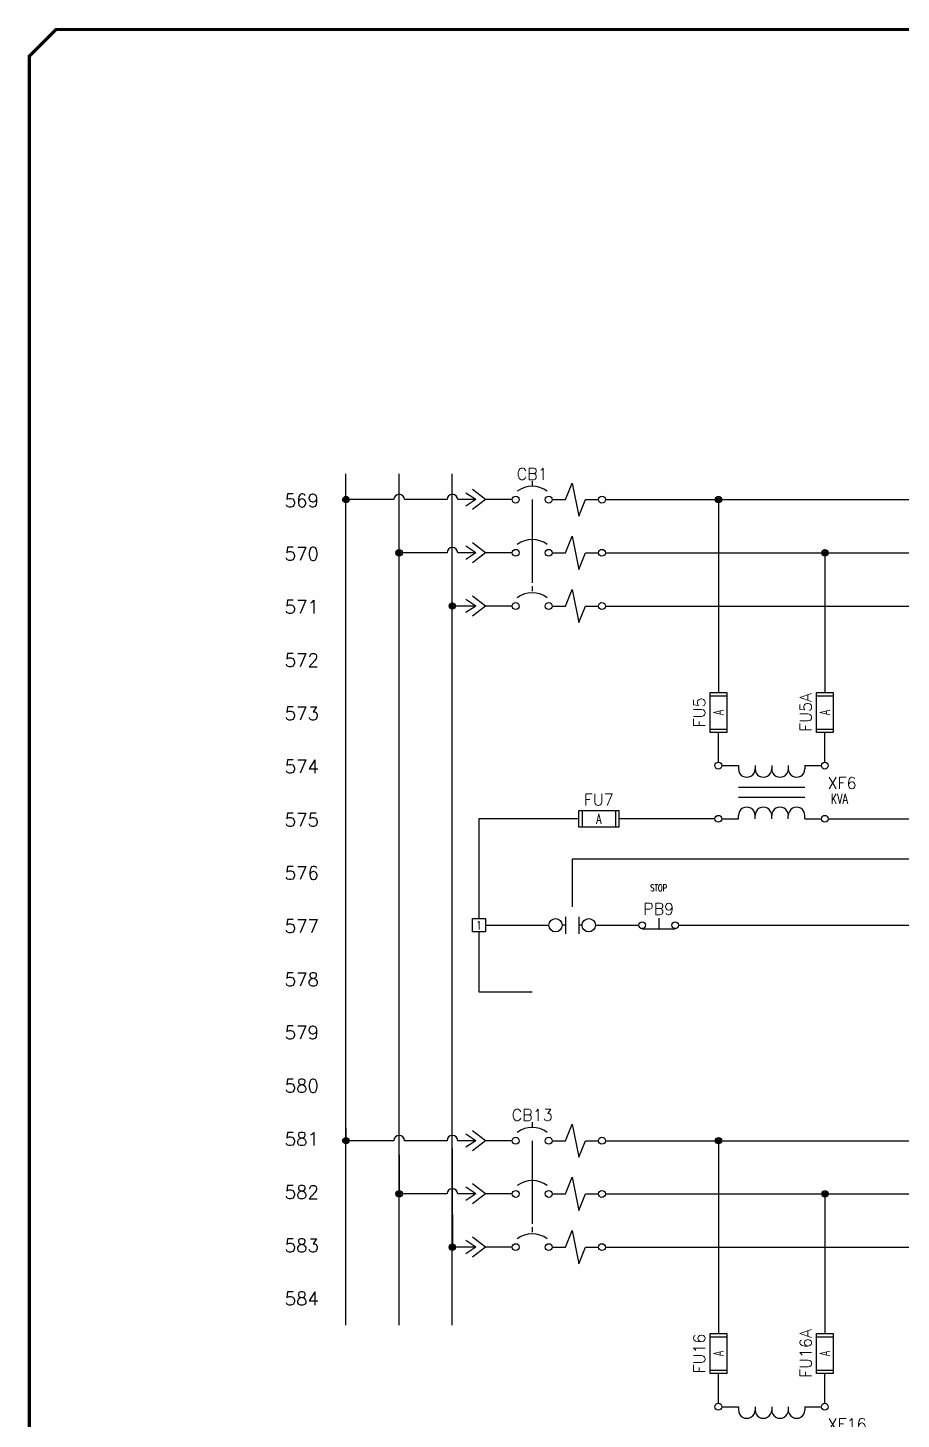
# Model space of a CAD drawing. Header units: inches. Extents: x 0 to 33.5, y 0 to 22.4.
# Drawn here: x 0.02 to 8.22, y 9.37 to 22.44 of the extents above; entities that cross this region are included whole.
import ezdxf
from ezdxf.enums import TextEntityAlignment as Align

# ---------------------------------------------------------------- set-up
doc = ezdxf.new("R2010")
doc.units = ezdxf.units.IN
doc.header["$MEASUREMENT"] = 0
doc.linetypes.add('HIDDEN2', pattern=[0.1875, 0.125, -0.0625])
for name, color, linetype in [('DESC', 150, 'Continuous'), ('LINK', 9, 'Continuous'), ('MISC', 7, 'Continuous'), ('NONUM-WIRES', 7, 'Continuous'), ('SYMS', 7, 'Continuous'), ('TAGS', 150, 'Continuous'), ('TERMS', 123, 'Continuous'), ('TITLE', 7, 'Continuous'), ('WIRES', 7, 'Continuous')]:
    doc.layers.add(name, color=color, linetype=linetype)
doc.styles.add('ITALIC', font='ITALIC')
doc.styles.add('SIMPLEX', font='SIMPLEX')
doc.styles.add('WD', font='romans.shx')

# ---------------------------------------------------------------- blocks, each defined once
blk = doc.blocks.new('NO_NUM_acade_title')
at = {"layer": 'TITLE', "const_width": 0.0312}
blk.add_lwpolyline([(30.594, 0.281), (30.594, 22.177), (30.344, 22.427), (0.281, 22.427), (0.031, 22.177), (0.031, 0.281), (0.281, 0.031), (30.344, 0.031)], close=True, dxfattribs=at)
at = {"layer": 'TITLE', "color": 1, "style": 'ITALIC'}
for tag, height, p in [('TITLE#1', 0.125, (32.156, 3.406)), ('TITLE#2', 0.125, (32.156, 3.204)), ('TITLE#3', 0.125, (32.156, 3.001)), ('TITLE#4', 0.125, (32.156, 2.799)), ('DWG#', 0.2, (32.156, 0.826))]:
    blk.add_attdef(tag, text='', height=height, dxfattribs=at).set_placement(p, align=Align.CENTER)
at = {"layer": 'TITLE', "color": 1, "style": 'SIMPLEX'}
blk.add_attdef('CAD#', (30.826, 1.958), '', height=0.0938, rotation=90, dxfattribs=at)
at = {"layer": 'TITLE', "color": 1}
for tag, p, height, style in [('ENGINEER', (31.237, 1.958), 0.0938, 'ITALIC'), ('CHKDBY', (32.424, 1.958), 0.0938, 'ITALIC'), ('JOB#', (31.464, 1.644), 0.0938, 'SIMPLEX'), ('DRAWNBY', (32.494, 1.644), 0.0938, 'ITALIC'), ('SCALE', (31.353, 1.344), 0.0938, 'SIMPLEX'), ('DATE', (32.408, 1.344), 0.0938, 'SIMPLEX'), ('SHTS', (32.532, 0.25), 0.2, 'ITALIC')]:
    blk.add_attdef(tag, p, '', height=height, dxfattribs=dict(at, style=style))
at = {"layer": 'TITLE', "color": 1, "style": 'ITALIC'}
blk.add_attdef('SH#', text='', height=0.2, dxfattribs=at).set_placement((31.881, 0.25), align=Align.RIGHT)
at = {"layer": 'TITLE', "color": 7, "flags": 9}
blk.add_attdef('WD_TB', (31.219, 0.031), '', height=0.125, dxfattribs=at)
blk = doc.blocks.new('WD_MLRH')
at = {"style": 'WD'}
blk.add_attdef('RUNGFIRST', text='', height=0.125, dxfattribs=at).set_placement((-0.25, 0), align=Align.MIDDLE_RIGHT)
at = {"style": 'WD', "flags": 1}
for tag, p in [('RUNGHORV', (-0.25, -0.127)), ('WIREMODE', (-0.25, -0.281)), ('RUNGDIST', (-0.25, -0.2)), ('RUNGCNT', (-0.25, -0.237)), ('RUNGINC', (-0.25, -0.163)), ('WIRE-START', (-0.25, -0.356)), ('WIRE-GSUF', (-0.25, -0.396)), ('WIREFMT', (-0.25, -0.321)), ('PH3SPACE', (-0.25, -0.437))]:
    blk.add_attdef(tag, text='', height=0.025, dxfattribs=at).set_placement(p, align=Align.RIGHT)
blk = doc.blocks.new('HDS21IT')
for p, q in [((-0.062, 0), (-0.094, 0)), ((0.094, 0), (0.062, 0))]:
    blk.add_line(p, q)
at = {"linetype": 'Continuous'}
for p, q in [((-0.062, 0.08), (-0.062, -0.08)), ((0.062, 0.08), (0.062, -0.08))]:
    blk.add_line(p, q, dxfattribs=at)
for centre in [(-0.156, 0), (0.156, 0)]:
    blk.add_circle(centre, 0.0625)
at = {"style": 'WD', "width": 0.7}
for tag, p in [('LOC', (0, 0.203)), ('XREF', (0, -0.172)), ('DESC1', (0, -0.262)), ('DESC2', (0, -0.347))]:
    blk.add_attdef(tag, text='', height=0.0625, dxfattribs=at).set_placement(p, align=Align.CENTER)
at = {"style": 'WD'}
blk.add_attdef('TAG2', text='', height=0.0625, dxfattribs=at).set_placement((0, 0.099), align=Align.CENTER)
for tag, p in [('X2LINK', (0, 0.172)), ('X8LINK', (0, -0.172))]:
    blk.add_attdef(tag, p, '', height=0.01, dxfattribs=at)
at = {"linetype": 'Continuous', "style": 'WD', "width": 0.8, "flags": 8}
for tag, p in [('TERM01', (-0.156, 0)), ('TERM02', (0.156, 0))]:
    blk.add_attdef(tag, text='', height=0.0625, dxfattribs=at).set_placement(p, align=Align.MIDDLE_CENTER)
at = {"style": 'WD'}
for tag, p, flags in [('X4TERM01', (-0.219, 0), 1), ('FAMILY', (0.097, 0.053), 9), ('CONTACT', (0.097, 0.036), 1), ('X1TERM02', (0.219, 0), 1)]:
    blk.add_attdef(tag, p, '', height=0.01, dxfattribs=dict(at, flags=flags))
blk = doc.blocks.new('HCB21M')
at = {"linetype": 'HIDDEN2'}
blk.add_line((0, 0.187), (0, 0.141), dxfattribs=at)
for p, q in [((0.312, 0), (0.375, 0.156)), ((0.375, 0.156), (0.438, -0.156)), ((0.188, 0), (0.312, 0)), ((0.438, -0.156), (0.5, 0)), ((0.5, 0), (0.623, 0))]:
    blk.add_line(p, q)
for centre in [(-0.155, 0), (0.155, 0), (0.655, 0)]:
    blk.add_circle(centre, 0.0322)
blk.add_arc((0, -0.109), 0.234, 53.1301, 126.8699)
at = {"style": 'WD', "width": 0.7}
for tag, height, p in [('LOC', 0.0625, (0, 0.5)), ('DESC1', 0.0625, (0, 0.395)), ('DESC2', 0.0625, (0, 0.311)), ('RATING1', 0.0781, (0, -0.125)), ('XREF', 0.0625, (0, -0.203))]:
    blk.add_attdef(tag, text='', height=height, dxfattribs=at).set_placement(p, align=Align.CENTER)
at = {"style": 'WD'}
blk.add_attdef('TAG2', text='', height=0.0625, dxfattribs=at).set_placement((0, 0.224), align=Align.CENTER)
for tag, p, flags in [('X2LINK', (0, 0.219), 1), ('FAMILY', (0.054, 0.183), 9), ('X4TERM01', (-0.188, 0), 1), ('X8LINK', (0, 0), 1), ('X1TERM02', (0.688, 0), 1)]:
    blk.add_attdef(tag, p, '', height=0.01, dxfattribs=dict(at, flags=flags))
at = {"linetype": 'Continuous', "style": 'WD', "flags": 8}
blk.add_attdef('TERM01', text='', height=0.0625, dxfattribs=at).set_placement((-0.25, -0.016), align=Align.TOP_RIGHT)
blk.add_attdef('TERM02', text='', height=0.0625, dxfattribs=at).set_placement((0.75, -0.016), align=Align.TOP_LEFT)
blk = doc.blocks.new('HCB11M')
for p, q in [((0, 0.173), (0, 0.126)), ((0.312, 0), (0.375, 0.156)), ((0.375, 0.156), (0.438, -0.156)), ((0.188, 0), (0.312, 0)), ((0.438, -0.156), (0.5, 0)), ((0.5, 0), (0.623, 0))]:
    blk.add_line(p, q)
for centre in [(-0.155, 0), (0.155, 0), (0.655, 0)]:
    blk.add_circle(centre, 0.0322)
blk.add_arc((0, -0.109), 0.234, 53.1301, 126.8699)
at = {"style": 'WD', "width": 0.7}
for tag, height, p in [('LOC', 0.0625, (0, 0.493)), ('DESC1', 0.0625, (0, 0.408)), ('DESC2', 0.0625, (0, 0.323)), ('RATING1', 0.0781, (0, -0.125)), ('XREF', 0.0625, (0, -0.219))]:
    blk.add_attdef(tag, text='', height=height, dxfattribs=at).set_placement(p, align=Align.CENTER)
at = {"style": 'WD'}
blk.add_attdef('TAG1', text='', height=0.109, dxfattribs=at).set_placement((0, 0.188), align=Align.CENTER)
for tag, p, flags in [('X2LINK', (0, 0.219), 1), ('FAMILY', (0.205, 0.152), 9), ('X4TERM01', (-0.188, 0), 1), ('X8LINK', (0, 0), 1), ('X1TERM02', (0.688, 0), 1)]:
    blk.add_attdef(tag, p, '', height=0.01, dxfattribs=dict(at, flags=flags))
at = {"linetype": 'Continuous', "style": 'WD', "flags": 9}
for tag, p in [('ASSYCODE', (0.232, 0.071)), ('MFG', (0.228, 0.089)), ('CAT', (0.23, 0.108))]:
    blk.add_attdef(tag, text='', height=0.01, dxfattribs=at).set_placement(p, align=Align.CENTER)
at = {"linetype": 'Continuous', "style": 'WD', "flags": 8}
blk.add_attdef('TERM01', text='', height=0.0625, dxfattribs=at).set_placement((-0.25, -0.016), align=Align.TOP_RIGHT)
blk.add_attdef('TERM02', text='', height=0.0625, dxfattribs=at).set_placement((0.75, -0.016), align=Align.TOP_LEFT)
blk = doc.blocks.new('HC01PJ')
for p, q in [((-0.031, 0), (-0.125, 0.062)), ((-0.031, 0), (-0.125, -0.062)), ((-0.031, 0), (-0.094, 0)), ((0.062, 0), (-0.062, 0.094)), ((0.062, 0), (-0.062, -0.094))]:
    blk.add_line(p, q)
at = {"style": 'WD', "width": 0.7}
for tag, p in [('DESC1', (0.094, 0.439)), ('DESC2', (0.094, 0.354)), ('LOC', (0.094, 0.243))]:
    blk.add_attdef(tag, p, '', height=0.0625, dxfattribs=at)
at = {"style": 'WD'}
for tag, p, height in [('X2LINK', (-0.062, 0.125), 0.01), ('TAG1', (0.094, 0.094), 0.109), ('X8LINK', (-0.062, -0.125), 0.01)]:
    blk.add_attdef(tag, p, '', height=height, dxfattribs=at)
for tag, p, flags in [('FAMILY', (0.048, 0.121), 9), ('X4TERM01', (-0.094, 0), 1), ('X1TERM02', (0.062, 0), 1)]:
    blk.add_attdef(tag, p, '', height=0.01, dxfattribs=dict(at, flags=flags))
at = {"linetype": 'Continuous', "style": 'WD', "flags": 9}
for tag, p in [('ASSYCODE', (0.067, 0.044)), ('MFG', (0.072, 0.057)), ('CAT', (0.073, 0.077))]:
    blk.add_attdef(tag, text='', height=0.01, dxfattribs=at).set_placement(p, align=Align.CENTER)
at = {"linetype": 'Continuous', "style": 'WD', "flags": 8}
blk.add_attdef('TERM01', text='', height=0.0625, dxfattribs=at).set_placement((-0.156, -0.047), align=Align.TOP_RIGHT)
blk.add_attdef('TERM02', text='', height=0.0625, dxfattribs=at).set_placement((0.062, -0.047), align=Align.TOP_LEFT)
blk = doc.blocks.new('HXF1')
for p, q in [((-0.469, 0), (-0.312, 0)), ((-0.312, 0), (-0.312, -0.031)), ((-0.156, 0), (-0.156, -0.031)), ((0, 0), (0, -0.031)), ((0.156, 0), (0.156, -0.031)), ((0.312, 0), (0.467, 0)), ((0.312, 0), (0.312, -0.031)), ((-0.312, -0.203), (0.312, -0.203)), ((-0.312, -0.297), (0.312, -0.297)), ((-0.469, -0.5), (-0.312, -0.5)), ((-0.312, -0.5), (-0.312, -0.469)), ((-0.156, -0.5), (-0.156, -0.469)), ((0, -0.5), (0, -0.469)), ((0.156, -0.5), (0.156, -0.469)), ((0.312, -0.5), (0.312, -0.469)), ((0.312, -0.5), (0.467, -0.5))]:
    blk.add_line(p, q)
for centre in [(-0.501, 0), (0.499, 0), (-0.501, -0.5), (0.499, -0.5)]:
    blk.add_circle(centre, 0.0322)
for centre, start, end in [((-0.234, -0.031), 180, 0.001), ((-0.078, -0.031), 180, 0.001), ((0.078, -0.031), 180, 0.001), ((0.234, -0.031), 180, 0.001), ((-0.234, -0.469), 0.001, 180.002), ((-0.078, -0.469), 0.001, 180.002), ((0.078, -0.469), 0.001, 180.002), ((0.234, -0.469), 0.001, 180.002)]:
    blk.add_arc(centre, 0.0781, start, end)
at = {"style": 'WD'}
for tag, p, flags in [('X4TERM01', (-0.533, 0), 1), ('X2TERM01', (-0.501, 0.032), 1), ('X2TERM03', (0, 0.009), 1), ('X2TERM02', (0.499, 0.032), 1), ('X1TERM02', (0.531, 0), 1), ('FAMILY', (0.46, -0.247), 9), ('X4TERM04', (-0.533, -0.5), 1), ('X8TERM04', (-0.501, -0.532), 1), ('X8TERM06', (0, -0.507), 1), ('X8TERM05', (0.499, -0.532), 1), ('X1TERM05', (0.531, -0.5), 1)]:
    blk.add_attdef(tag, p, '', height=0.01, dxfattribs=dict(at, flags=flags))
at = {"linetype": 'Continuous', "style": 'WD', "flags": 8}
blk.add_attdef('TERM01', (-0.438, 0.016), '', height=0.0625, dxfattribs=at)
for tag, p in [('TERM03', (-0.031, 0.016)), ('TERM02', (0.438, 0.016))]:
    blk.add_attdef(tag, text='', height=0.0625, dxfattribs=at).set_placement(p, align=Align.RIGHT)
at = {"style": 'WD', "width": 0.7}
for tag, p in [('LOC', (-0.466, -0.179)), ('DESC1', (-0.466, -0.264)), ('DESC2', (-0.466, -0.349))]:
    blk.add_attdef(tag, text='', height=0.0625, dxfattribs=at).set_placement(p, align=Align.RIGHT)
at = {"style": 'WD'}
blk.add_attdef('TAG1', (0.524, -0.219), '', height=0.109, dxfattribs=at)
at = {"linetype": 'Continuous', "style": 'WD', "flags": 9}
for tag, p in [('ASSYCODE', (0.487, -0.313)), ('MFG', (0.484, -0.295)), ('CAT', (0.485, -0.275))]:
    blk.add_attdef(tag, text='', height=0.01, dxfattribs=at).set_placement(p, align=Align.CENTER)
at = {"style": 'WD', "width": 0.7}
blk.add_attdef('RATING1', (0.556, -0.359), '', height=0.0938, dxfattribs=at)
at = {"linetype": 'Continuous', "style": 'WD', "flags": 8}
blk.add_attdef('TERM04', text='', height=0.0625, dxfattribs=at).set_placement((-0.438, -0.516), align=Align.TOP_LEFT)
for tag, p in [('TERM06', (-0.031, -0.516)), ('TERM05', (0.438, -0.516))]:
    blk.add_attdef(tag, text='', height=0.0625, dxfattribs=at).set_placement(p, align=Align.TOP_RIGHT)
blk = doc.blocks.new('HFU1')
for p, q in [((-0.188, -0.078), (-0.188, 0.078)), ((-0.188, 0.078), (0.188, 0.078)), ((-0.156, 0.078), (-0.156, -0.078)), ((0.156, 0.078), (0.156, -0.078)), ((0.188, 0.078), (0.188, -0.078)), ((0.188, -0.078), (-0.188, -0.078))]:
    blk.add_line(p, q)
at = {"style": 'WD', "width": 0.7}
blk.add_attdef('LOC', text='', height=0.0625, dxfattribs=at).set_placement((0, 0.281), align=Align.CENTER)
at = {"style": 'WD'}
blk.add_attdef('TAG1', text='', height=0.109, dxfattribs=at).set_placement((0, 0.125), align=Align.CENTER)
at = {"linetype": 'Continuous', "style": 'WD', "flags": 9}
for tag, p in [('ASSYCODE', (0.157, 0.251)), ('MFG', (0.156, 0.083)), ('CAT', (0.156, 0.102))]:
    blk.add_attdef(tag, text='', height=0.01, dxfattribs=at).set_placement(p, align=Align.CENTER)
at = {"style": 'WD'}
for tag, p, flags in [('X4TERM01', (-0.188, 0), 1), ('FAMILY', (0.129, 0.108), 9), ('X1TERM02', (0.188, 0), 1)]:
    blk.add_attdef(tag, p, '', height=0.01, dxfattribs=dict(at, flags=flags))
at = {"style": 'WD', "width": 0.7}
blk.add_attdef('RATING1', text='', height=0.0938, dxfattribs=at).set_placement((0, 0), align=Align.MIDDLE_CENTER)
at = {"style": 'WD'}
for tag, p in [('X2LINK', (0, 0.109)), ('X8LINK', (0, -0.109))]:
    blk.add_attdef(tag, p, '', height=0.01, dxfattribs=at)
at = {"linetype": 'Continuous', "style": 'WD', "flags": 8}
blk.add_attdef('TERM01', text='', height=0.0625, dxfattribs=at).set_placement((-0.25, -0.016), align=Align.TOP_RIGHT)
blk.add_attdef('TERM02', text='', height=0.0625, dxfattribs=at).set_placement((0.25, -0.016), align=Align.TOP_LEFT)
blk = doc.blocks.new('HPB12')
for p, q in [((0, 0.065), (0, -0.033)), ((-0.156, -0.033), (0.156, -0.033))]:
    blk.add_line(p, q)
for centre in [(-0.155, 0), (0.155, 0)]:
    blk.add_circle(centre, 0.0322)
at = {"style": 'WD', "width": 0.7}
for tag, p in [('LOC', (0, 0.406)), ('DESC1', (0, 0.319)), ('DESC2', (0, 0.234)), ('XREF', (0, -0.17))]:
    blk.add_attdef(tag, text='', height=0.0625, dxfattribs=at).set_placement(p, align=Align.CENTER)
at = {"style": 'WD'}
blk.add_attdef('TAG1', text='', height=0.109, dxfattribs=at).set_placement((0, 0.099), align=Align.CENTER)
for tag, p in [('X2LINK', (0, 0.125)), ('X8LINK', (0, -0.094))]:
    blk.add_attdef(tag, p, '', height=0.01, dxfattribs=at)
for tag, p, flags in [('X4TERM01', (-0.188, 0), 1), ('FAMILY', (0.054, 0.058), 9), ('CONTACT', (0.054, 0.042), 9), ('X1TERM02', (0.188, 0), 1)]:
    blk.add_attdef(tag, p, '', height=0.01, dxfattribs=dict(at, flags=flags))
at = {"linetype": 'Continuous', "style": 'WD', "flags": 9}
for tag, p in [('MFG', (0.076, -0.006)), ('CAT', (0.076, 0.017)), ('ASSYCODE', (0.076, -0.022))]:
    blk.add_attdef(tag, text='', height=0.01, dxfattribs=at).set_placement(p, align=Align.CENTER)
at = {"linetype": 'Continuous', "style": 'WD', "flags": 8}
blk.add_attdef('TERM01', text='', height=0.0625, dxfattribs=at).set_placement((-0.25, -0.016), align=Align.TOP_RIGHT)
blk.add_attdef('TERM02', text='', height=0.0625, dxfattribs=at).set_placement((0.25, -0.016), align=Align.TOP_LEFT)
blk = doc.blocks.new('HT0001')
for p, q in [((-0.062, 0.062), (0.062, 0.062)), ((-0.062, -0.062), (-0.062, 0.062)), ((0.062, 0.062), (0.062, -0.062)), ((0.062, -0.062), (-0.062, -0.062))]:
    blk.add_line(p, q)
at = {"linetype": 'Continuous', "style": 'WD', "width": 0.8, "flags": 8}
blk.add_attdef('TERM01', text='', height=0.0781, dxfattribs=at).set_placement((0, 0), align=Align.MIDDLE_CENTER)
at = {"style": 'WD', "flags": 1}
for tag, p in [('X4TERM01', (-0.062, 0)), ('X2TERM01', (0, 0.062)), ('X1TERM01', (0.062, 0)), ('X8TERM01', (0, -0.062))]:
    blk.add_attdef(tag, p, '', height=0.01, dxfattribs=at)
at = {"linetype": 'Continuous', "style": 'WD'}
for tag, p, height, width, flags in [('TAGSTRIP', (0.05, -0.166), 0.0781, 0.9, 8), ('CAT', (0.213, -0.406), 0.109, 0.8, 1)]:
    blk.add_attdef(tag, p, '', height=height, dxfattribs=dict(at, width=width, flags=flags))
at = {"style": 'WD', "width": 0.7}
blk.add_attdef('LOC', (0.062, -0.25), '', height=0.0625, dxfattribs=at)
at = {"linetype": 'Continuous', "style": 'WD', "width": 0.8, "flags": 1}
blk.add_attdef('MFG', text='', height=0.109, dxfattribs=at).set_placement((0.088, -0.406), align=Align.RIGHT)
at = {"style": 'WD', "width": 0.7, "flags": 1}
blk.add_attdef('ASSYCODE', (0.062, -0.281), '', height=0.01, dxfattribs=at)
blk = doc.blocks.new('WDDOT')
for radius in [0.03, 0.0187, 0.00929]:
    blk.add_circle((0, 0), radius)

msp = doc.modelspace()

# ---------------------------------------------------------------- linework, layer by layer
at = {"layer": 'LINK'}
for points in [[(4.754, 18.009), (4.754, 17.228)], [(12.067, 16.993), (12.067, 14.631), (5.129, 14.631), (5.129, 14.181)], [(4.754, 11.984), (4.754, 11.202)]]:
    msp.add_lwpolyline(points, dxfattribs=at)
at = {"layer": 'NONUM-WIRES'}
for p, q in [((3.454, 18.009), (3.004, 18.009)), ((3.954, 18.009), (3.554, 18.009)), ((4.161, 18.009), (4.054, 18.009)), ((4.567, 18.009), (4.317, 18.009)), ((5.442, 18.009), (8.442, 18.009)), ((6.504, 18.009), (6.504, 16.196)), ((3.954, 17.509), (3.504, 17.509)), ((4.161, 17.509), (4.054, 17.509)), ((4.567, 17.509), (4.317, 17.509)), ((5.442, 17.509), (8.442, 17.509)), ((7.504, 17.509), (7.504, 16.196)), ((4.161, 17.009), (4.004, 17.009)), ((4.567, 17.009), (4.317, 17.009)), ((5.442, 17.009), (8.442, 17.009)), ((6.503, 15.541), (6.504, 15.821)), ((7.503, 15.541), (7.504, 15.821)), ((6.471, 15.009), (5.567, 15.009)), ((3.454, 11.984), (3.004, 11.984)), ((3.954, 11.984), (3.554, 11.984)), ((4.161, 11.984), (4.054, 11.984)), ((4.567, 11.984), (4.317, 11.984)), ((5.442, 11.984), (8.442, 11.984)), ((6.504, 11.984), (6.504, 10.171)), ((3.954, 11.484), (3.504, 11.484)), ((4.161, 11.484), (4.054, 11.484)), ((4.567, 11.484), (4.317, 11.484)), ((5.442, 11.484), (8.442, 11.484)), ((7.504, 11.484), (7.504, 10.171)), ((4.161, 10.984), (4.004, 10.984)), ((4.567, 10.984), (4.317, 10.984)), ((5.442, 10.984), (8.442, 10.984)), ((6.503, 9.516), (6.504, 9.796)), ((7.503, 9.516), (7.504, 9.796))]:
    msp.add_line(p, q, dxfattribs=at)
for centre in [(3.504, 18.009), (4.004, 18.009), (4.004, 17.509), (3.504, 11.984), (4.004, 11.984), (4.004, 11.484)]:
    msp.add_arc(centre, 0.05, 0, 180, dxfattribs=at)
at = {"layer": 'WIRES'}
for p, q in [((3, 18.25), (3, 10.25)), ((3.5, 18.25), (3.5, 10.25)), ((4, 18.25), (4, 10.25)), ((5.192, 15.009), (4.254, 15.009)), ((4.254, 15.009), (4.254, 14.071)), ((7.536, 15.009), (13.254, 15.009)), ((4.317, 14.009), (4.911, 14.009)), ((5.348, 14.009), (5.755, 14.009)), ((6.13, 14.009), (9.911, 14.009)), ((4.254, 13.946), (4.254, 13.384)), ((4.254, 13.384), (4.754, 13.384)), ((3, 12.225), (3.004, 11.984)), ((3.5, 12.225), (3.504, 11.484)), ((4, 12.225), (4.004, 10.984))]:
    msp.add_line(p, q, dxfattribs=at)

# ---------------------------------------------------------------- block references
msp.add_blockref('NO_NUM_acade_title', (0, 0))
msp.add_blockref('WD_MLRH', (3, 18)).add_auto_attribs({'RUNGFIRST': '569'})
at = {"layer": 'SYMS'}
ref = msp.add_blockref('HCB11M', (4.754, 18.009), dxfattribs=at)
ref.add_attrib('TAG1', 'CB1', dxfattribs={"layer": 'TAGS', "height": 0.1094, "style": 'WD'}).set_placement((4.754, 18.196), align=Align.CENTER)
for name, p in [('HC01PJ', (4.254, 18.009)), ('WDDOT', (3.004, 18.009)), ('WDDOT', (6.504, 18.009)), ('HCB21M', (4.754, 17.509)), ('WDDOT', (3.504, 17.509)), ('HC01PJ', (4.254, 17.509)), ('WDDOT', (7.504, 17.509)), ('HCB21M', (4.754, 17.009)), ('WDDOT', (4.004, 17.009)), ('HC01PJ', (4.254, 17.009)), ('HDS21IT', (5.129, 14.009)), ('HC01PJ', (4.254, 11.984)), ('WDDOT', (3.004, 11.984)), ('WDDOT', (6.504, 11.984)), ('HCB21M', (4.754, 11.484)), ('WDDOT', (3.504, 11.484)), ('HC01PJ', (4.254, 11.484)), ('WDDOT', (7.504, 11.484)), ('HCB21M', (4.754, 10.984)), ('WDDOT', (4.004, 10.984)), ('HC01PJ', (4.254, 10.984))]:
    msp.add_blockref(name, p, dxfattribs=at)
ref = msp.add_blockref('HFU1', (6.504, 16.009), dxfattribs=dict(at, rotation=90))
ref.add_attrib('TAG1', 'FU5', dxfattribs={"layer": 'TAGS', "height": 0.1094, "rotation": 90, "style": 'WD'}).set_placement((6.379, 16.009), align=Align.CENTER)
ref.add_attrib('RATING1', 'A', dxfattribs={"layer": 'MISC', "height": 0.0938, "rotation": 90, "style": 'WD', "width": 0.7}).set_placement((6.504, 16.009), align=Align.MIDDLE_CENTER)
ref = msp.add_blockref('HFU1', (7.504, 16.009), dxfattribs=dict(at, rotation=90))
ref.add_attrib('TAG1', 'FU5A', dxfattribs={"layer": 'TAGS', "height": 0.1094, "rotation": 90, "style": 'WD'}).set_placement((7.379, 16.009), align=Align.CENTER)
ref.add_attrib('RATING1', 'A', dxfattribs={"layer": 'MISC', "height": 0.0938, "rotation": 90, "style": 'WD', "width": 0.7}).set_placement((7.504, 16.009), align=Align.MIDDLE_CENTER)
ref = msp.add_blockref('HXF1', (7.004, 15.509), dxfattribs=at)
ref.add_attrib('TAG1', 'XF6', (7.529, 15.29), dxfattribs={"layer": 'TAGS', "height": 0.1094, "style": 'WD'})
ref.add_attrib('RATING1', 'KVA', (7.56, 15.15), dxfattribs={"layer": 'MISC', "height": 0.0938, "style": 'WD', "width": 0.7})
ref = msp.add_blockref('HFU1', (5.379, 15.009), dxfattribs=at)
ref.add_attrib('TAG1', 'FU7', dxfattribs={"layer": 'TAGS', "height": 0.1094, "style": 'WD'}).set_placement((5.379, 15.134), align=Align.CENTER)
ref.add_attrib('RATING1', 'A', dxfattribs={"layer": 'MISC', "height": 0.0938, "style": 'WD', "width": 0.7}).set_placement((5.379, 15.009), align=Align.MIDDLE_CENTER)
ref = msp.add_blockref('HPB12', (5.942, 14.009), dxfattribs=at)
ref.add_attrib('TAG1', 'PB9', dxfattribs={"layer": 'TAGS', "height": 0.1094, "style": 'WD'}).set_placement((5.942, 14.108), align=Align.CENTER)
ref.add_attrib('DESC1', 'STOP', dxfattribs={"layer": 'DESC', "height": 0.0625, "style": 'WD', "width": 0.7}).set_placement((5.942, 14.328), align=Align.CENTER)
ref = msp.add_blockref('HT0001', (4.254, 14.009), dxfattribs=at)
ref.add_attrib('TERM01', '1', dxfattribs={"layer": 'TERMS', "linetype": 'Continuous', "height": 0.0781, "style": 'WD', "width": 0.8, "flags": 8}).set_placement((4.254, 14.009), align=Align.MIDDLE_CENTER)
ref = msp.add_blockref('HCB11M', (4.754, 11.984), dxfattribs=at)
ref.add_attrib('TAG1', 'CB13', dxfattribs={"layer": 'TAGS', "height": 0.1094, "style": 'WD'}).set_placement((4.754, 12.171), align=Align.CENTER)
ref = msp.add_blockref('HFU1', (7.504, 9.984), dxfattribs=dict(at, rotation=90))
ref.add_attrib('TAG1', 'FU16A', dxfattribs={"layer": 'TAGS', "height": 0.1094, "rotation": 90, "style": 'WD'}).set_placement((7.379, 9.984), align=Align.CENTER)
ref.add_attrib('RATING1', 'A', dxfattribs={"layer": 'MISC', "height": 0.0938, "rotation": 90, "style": 'WD', "width": 0.7}).set_placement((7.504, 9.984), align=Align.MIDDLE_CENTER)
ref = msp.add_blockref('HFU1', (6.504, 9.984), dxfattribs=dict(at, rotation=90))
ref.add_attrib('TAG1', 'FU16', dxfattribs={"layer": 'TAGS', "height": 0.1094, "rotation": 90, "style": 'WD'}).set_placement((6.379, 9.984), align=Align.CENTER)
ref.add_attrib('RATING1', 'A', dxfattribs={"layer": 'MISC', "height": 0.0938, "rotation": 90, "style": 'WD', "width": 0.7}).set_placement((6.504, 9.984), align=Align.MIDDLE_CENTER)
ref = msp.add_blockref('HXF1', (7.004, 9.484), dxfattribs=at)
ref.add_attrib('TAG1', 'XF16', (7.529, 9.265), dxfattribs={"layer": 'TAGS', "height": 0.1094, "style": 'WD'})
ref.add_attrib('RATING1', 'KVA', (7.56, 9.124), dxfattribs={"layer": 'MISC', "height": 0.0938, "style": 'WD', "width": 0.7})

# ---------------------------------------------------------------- texts
at = {"style": 'WD'}
for s, p in [('570', (2.75, 17.5)), ('571', (2.75, 17)), ('572', (2.75, 16.5)), ('573', (2.75, 16)), ('574', (2.75, 15.5)), ('575', (2.75, 15)), ('576', (2.75, 14.5)), ('577', (2.75, 14)), ('578', (2.75, 13.5)), ('579', (2.75, 13)), ('580', (2.75, 12.5)), ('581', (2.75, 12)), ('582', (2.75, 11.5)), ('583', (2.75, 11)), ('584', (2.75, 10.5))]:
    msp.add_text(s, height=0.125, dxfattribs=at).set_placement(p, align=Align.MIDDLE_RIGHT)

doc.saveas('drawing.dxf')
